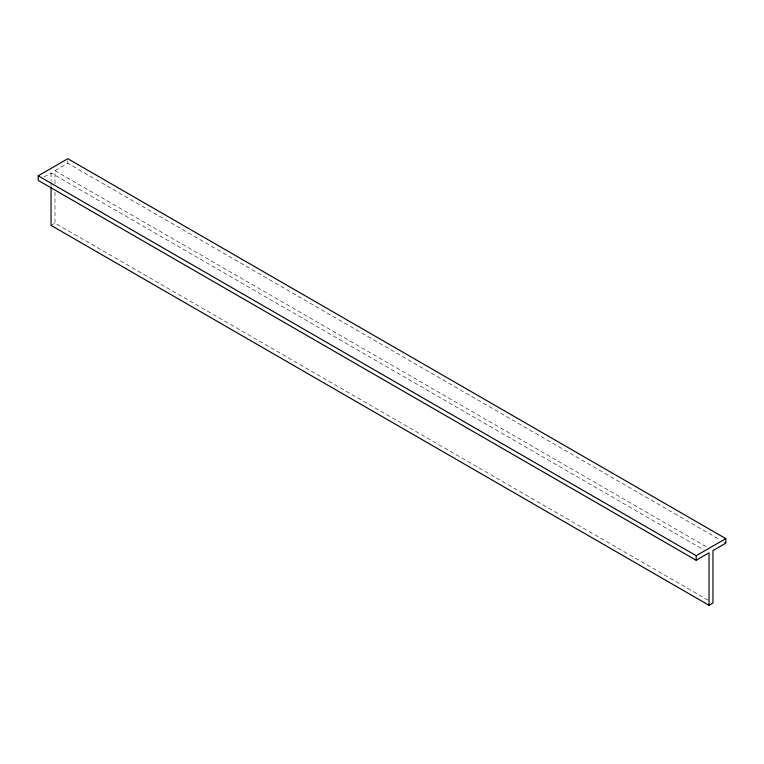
<?xml version="1.0" encoding="UTF-8"?>
<svg xmlns="http://www.w3.org/2000/svg" width="764" height="764" viewBox="0 0 764 764"><rect width="100%" height="100%" fill="white"/><g stroke="black" fill="none" stroke-linecap="round" stroke-linejoin="round"><path stroke-width="0.57" stroke-dasharray="3.82 2.86" d="M44.121 176.952L51.035 172.97L703.854 549.87M54.979 183.79L54.979 170.687L67.805 163.276L719.602 539.585M51.035 225.39L54.979 223.117L709.871 601.211M723.737 541.972L725.8 543.166M54.979 170.687L706.767 546.995M67.805 161.003L67.805 163.276M54.979 192.136L54.979 223.117M51.035 172.97L51.035 181.307M51.035 182.5L51.035 186.072"/><path stroke-width="1.15" d="M709.021 605.279L709.021 552.849L696.195 560.26L38.2 180.371L38.2 175.815L67.805 158.721L725.8 538.61L725.8 543.166L712.965 550.577L712.965 602.997L709.021 605.279L51.035 225.39L51.035 187.266M38.2 175.815L696.195 555.705L725.8 538.61M696.195 555.705L696.195 560.26"/></g></svg>
